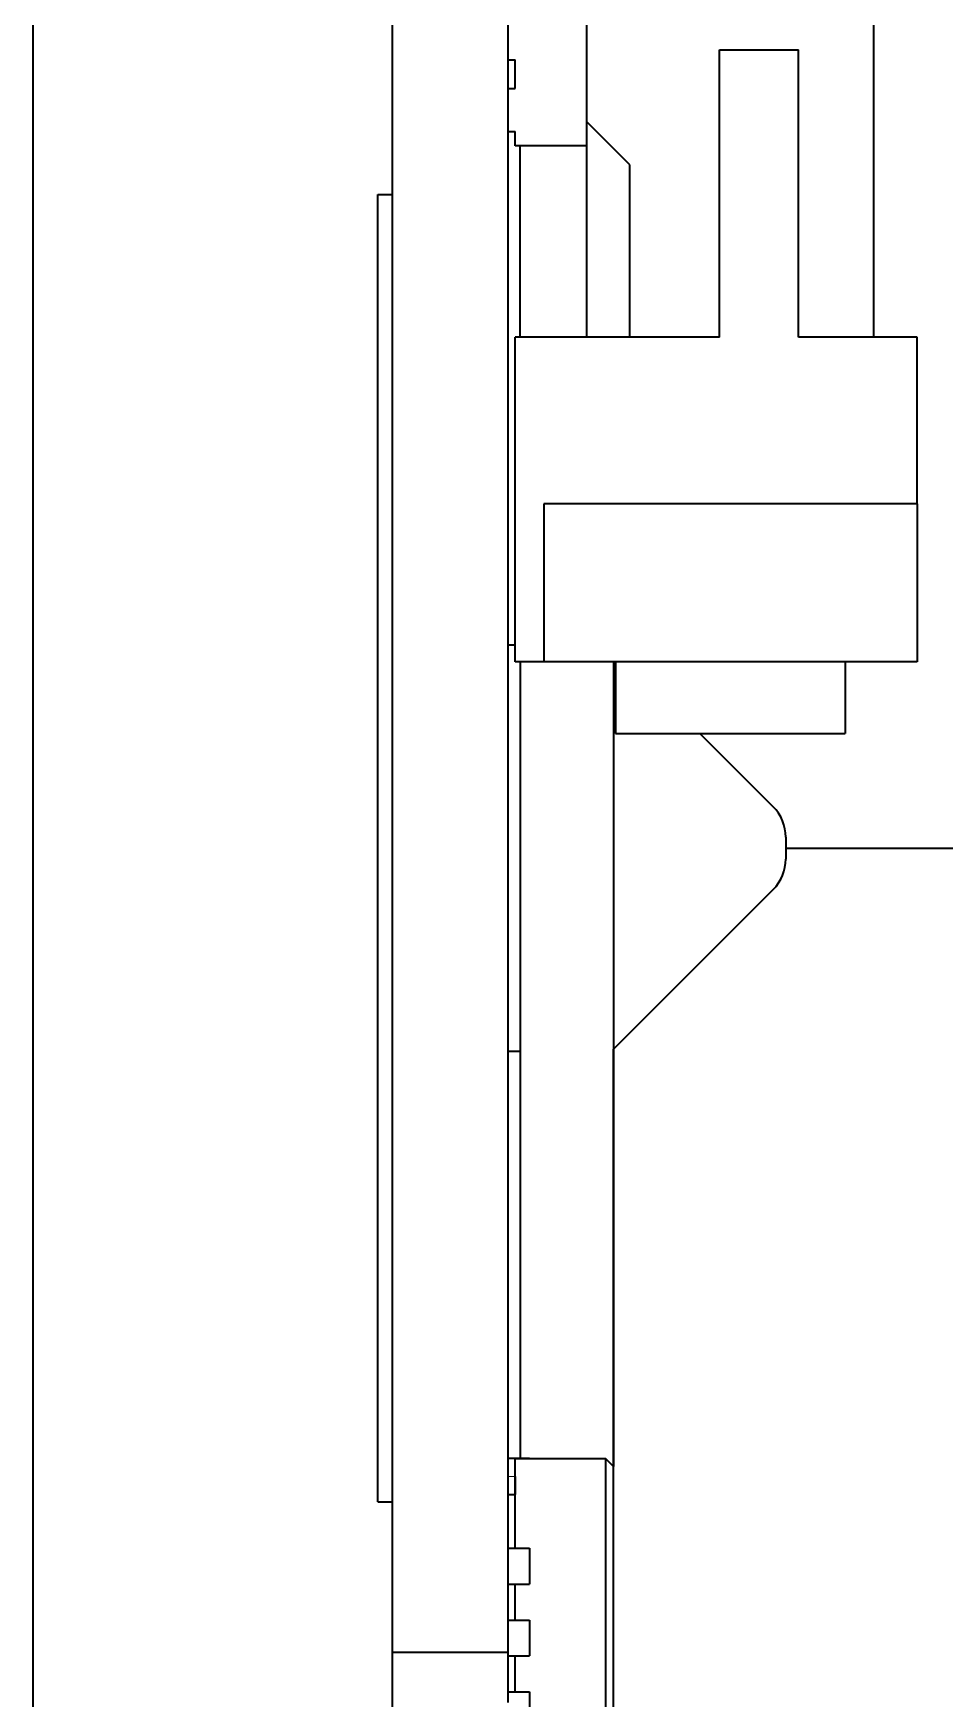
# Model space of a CAD drawing. Extents: x 377 to 822, y 181 to 641.
# Drawn here: x 586.24 to 592.59, y 414.58 to 426.17 of the extents above; entities that cross this region are included whole.
import ezdxf

# ---------------------------------------------------------------- set-up
doc = ezdxf.new("R2010")
doc.units = 0

msp = doc.modelspace()

# ---------------------------------------------------------------- linework, layer by layer
at = {"color": 7, "lineweight": 35, "ltscale": 0.24871}
msp.add_line((588.742, 435), (588.742, 425.052), dxfattribs=at)
at = {"color": 7, "lineweight": 35, "ltscale": 0.439137}
msp.add_line((589.547, 432.465), (589.547, 414.9), dxfattribs=at)
at = {"color": 7, "lineweight": 35}
msp.add_line((586.242, 404.15), (586.242, 426.65), dxfattribs=at)
at = {"color": 7, "lineweight": 35, "ltscale": 0.03996}
msp.add_line((588.742, 426.65), (588.742, 425.052), dxfattribs=at)
at = {"color": 7, "lineweight": 35, "ltscale": 0.021}
msp.add_line((590.097, 425.558), (590.097, 426.398), dxfattribs=at)
at = {"color": 7, "lineweight": 35, "ltscale": 0.0585}
msp.add_line((592.097, 424.058), (592.097, 426.398), dxfattribs=at)
at = {"color": 7, "lineweight": 35, "ltscale": 0.00125}
for p, q in [((589.547, 425.99), (589.597, 425.99)), ((589.547, 425.79), (589.597, 425.79)), ((589.547, 425.49), (589.597, 425.49)), ((589.547, 421.915), (589.597, 421.915)), ((589.547, 416), (589.597, 416)), ((589.547, 416), (589.597, 416)), ((589.547, 416), (589.597, 416)), ((589.547, 416), (589.597, 416)), ((589.547, 416), (589.597, 416)), ((589.547, 416), (589.597, 416))]:
    msp.add_line(p, q, dxfattribs=at)
at = {"color": 7, "lineweight": 35, "ltscale": 0.005}
for p, q in [((589.597, 425.79), (589.597, 425.99)), ((589.797, 421.798), (589.597, 421.798))]:
    msp.add_line(p, q, dxfattribs=at)
at = {"color": 7, "lineweight": 35, "ltscale": 0.05}
for p, q in [((591.022, 424.058), (591.022, 426.058)), ((591.572, 424.058), (591.572, 426.058))]:
    msp.add_line(p, q, dxfattribs=at)
at = {"color": 7, "lineweight": 35, "ltscale": 0.01375}
msp.add_line((591.022, 426.058), (591.572, 426.058), dxfattribs=at)
at = {"color": 7, "lineweight": 35, "ltscale": 0.002499}
for p, q in [((589.597, 425.39), (589.597, 425.49)), ((588.642, 425.052), (588.742, 425.052)), ((588.642, 415.948), (588.742, 415.948))]:
    msp.add_line(p, q, dxfattribs=at)
at = {"color": 7, "lineweight": 35, "ltscale": 0.0375}
msp.add_line((590.097, 424.058), (590.097, 425.558), dxfattribs=at)
at = {"color": 7, "lineweight": 35, "ltscale": 0.010607}
msp.add_line((590.397, 425.258), (590.097, 425.558), dxfattribs=at)
at = {"color": 7, "lineweight": 35, "ltscale": 0.0125}
for p, q in [((590.097, 425.39), (589.597, 425.39)), ((590.297, 421.798), (590.297, 421.298)), ((591.897, 421.798), (591.897, 421.298))]:
    msp.add_line(p, q, dxfattribs=at)
at = {"color": 7, "lineweight": 35, "ltscale": 0.033301}
msp.add_line((589.633, 424.058), (589.633, 425.39), dxfattribs=at)
at = {"color": 7, "lineweight": 35, "ltscale": 0.03}
for p, q in [((590.397, 424.058), (590.397, 425.258)), ((591.483, 420.5), (592.683, 420.5))]:
    msp.add_line(p, q, dxfattribs=at)
at = {"color": 7, "lineweight": 35, "ltscale": 0.22758}
for p, q in [((588.642, 415.948), (588.642, 425.052)), ((588.742, 425.052), (588.742, 415.948))]:
    msp.add_line(p, q, dxfattribs=at)
at = {"color": 7, "lineweight": 35, "ltscale": 0.056499}
msp.add_line((589.597, 421.798), (589.597, 424.058), dxfattribs=at)
at = {"color": 7, "lineweight": 35, "ltscale": 0.035626}
msp.add_line((591.022, 424.058), (589.597, 424.058), dxfattribs=at)
at = {"color": 7, "lineweight": 35, "ltscale": 0.020625}
msp.add_line((592.397, 424.058), (591.572, 424.058), dxfattribs=at)
at = {"color": 7, "lineweight": 35, "ltscale": 0.029}
msp.add_line((592.397, 422.898), (592.397, 424.058), dxfattribs=at)
at = {"color": 7, "lineweight": 35, "ltscale": 0.065001}
for p, q in [((592.397, 422.898), (589.797, 422.898)), ((592.397, 421.798), (589.797, 421.798))]:
    msp.add_line(p, q, dxfattribs=at)
at = {"color": 7, "lineweight": 35, "ltscale": 0.027499}
for p, q in [((589.797, 422.898), (589.797, 421.798)), ((592.397, 422.898), (592.397, 421.798))]:
    msp.add_line(p, q, dxfattribs=at)
at = {"color": 7, "lineweight": 35, "ltscale": 0.138699}
msp.add_line((589.633, 421.798), (589.633, 416.25), dxfattribs=at)
at = {"color": 7, "lineweight": 35, "ltscale": 0.140095}
msp.add_line((590.283, 421.798), (590.283, 416.194), dxfattribs=at)
at = {"color": 7, "lineweight": 35, "ltscale": 0.040001}
msp.add_line((590.297, 421.298), (591.897, 421.298), dxfattribs=at)
at = {"color": 7, "lineweight": 35, "ltscale": 0.018035}
msp.add_line((590.885, 421.298), (591.395, 420.788), dxfattribs=at)
at = {"color": 7, "lineweight": 35, "ltscale": 0.001894}
for p, q in [((591.483, 420.576), (591.483, 420.5)), ((591.483, 420.5), (591.483, 420.424))]:
    msp.add_line(p, q, dxfattribs=at)
at = {"color": 7, "lineweight": 35, "ltscale": 0.039321}
msp.add_line((591.395, 420.212), (590.283, 419.1), dxfattribs=at)
at = {"color": 7, "lineweight": 35, "ltscale": 0.002145}
msp.add_line((589.547, 419.085), (589.633, 419.085), dxfattribs=at)
at = {"color": 7, "lineweight": 35, "ltscale": 0.25}
msp.add_line((590.283, 409.1), (590.283, 419.1), dxfattribs=at)
at = {"color": 7, "lineweight": 35, "ltscale": 0.003751}
for p, q in [((589.547, 416.251), (589.697, 416.251)), ((589.547, 415.625), (589.697, 415.625)), ((589.547, 415.375), (589.697, 415.375)), ((589.547, 415.125), (589.697, 415.125)), ((589.547, 414.875), (589.697, 414.875)), ((589.547, 414.625), (589.697, 414.625))]:
    msp.add_line(p, q, dxfattribs=at)
at = {"color": 7, "lineweight": 35, "ltscale": 0.01575}
msp.add_line((589.597, 416.25), (590.227, 416.25), dxfattribs=at)
at = {"color": 7, "lineweight": 35, "ltscale": 0.015625}
msp.add_line((589.597, 415.625), (589.597, 416.25), dxfattribs=at)
at = {"color": 7, "lineweight": 35, "ltscale": 0.003125}
for q in [(589.597, 416.25), (589.597, 416)]:
    msp.add_line((589.597, 416.125), q, dxfattribs=at)
at = {"color": 7, "lineweight": 35, "ltscale": 0.001974}
msp.add_line((590.283, 416.194), (590.227, 416.25), dxfattribs=at)
at = {"color": 7, "lineweight": 35, "ltscale": 0.09995}
msp.add_line((590.227, 416.25), (590.227, 412.252), dxfattribs=at)
at = {"color": 7, "lineweight": 13, "ltscale": 0.00125}
msp.add_line((589.597, 416.125), (589.547, 416.125), dxfattribs=at)
at = {"color": 7, "lineweight": 35, "ltscale": 0.02621}
msp.add_line((588.742, 415.948), (588.742, 414.9), dxfattribs=at)
at = {"color": 7, "lineweight": 35, "ltscale": 0.03621}
msp.add_line((588.742, 415.948), (588.742, 414.5), dxfattribs=at)
at = {"color": 7, "lineweight": 35, "ltscale": 0.00625}
for p, q in [((589.697, 415.625), (589.697, 415.375)), ((589.597, 415.125), (589.597, 415.375)), ((589.697, 415.125), (589.697, 414.875)), ((589.597, 414.625), (589.597, 414.875)), ((589.697, 414.625), (589.697, 414.375))]:
    msp.add_line(p, q, dxfattribs=at)
at = {"color": 7, "lineweight": 35, "ltscale": 0.008749}
for p, q in [((588.742, 414.9), (588.742, 414.55)), ((589.547, 414.9), (589.547, 414.55))]:
    msp.add_line(p, q, dxfattribs=at)
at = {"color": 7, "lineweight": 35, "ltscale": 0.020125}
msp.add_line((588.742, 414.9), (589.547, 414.9), dxfattribs=at)
at = {"color": 7, "lineweight": 35}
for centre, start, end in [((591.183, 420.576), 0, 45), ((591.183, 420.424), 315, 360)]:
    msp.add_arc(centre, 0.3, start, end, dxfattribs=at)

doc.saveas('drawing.dxf')
